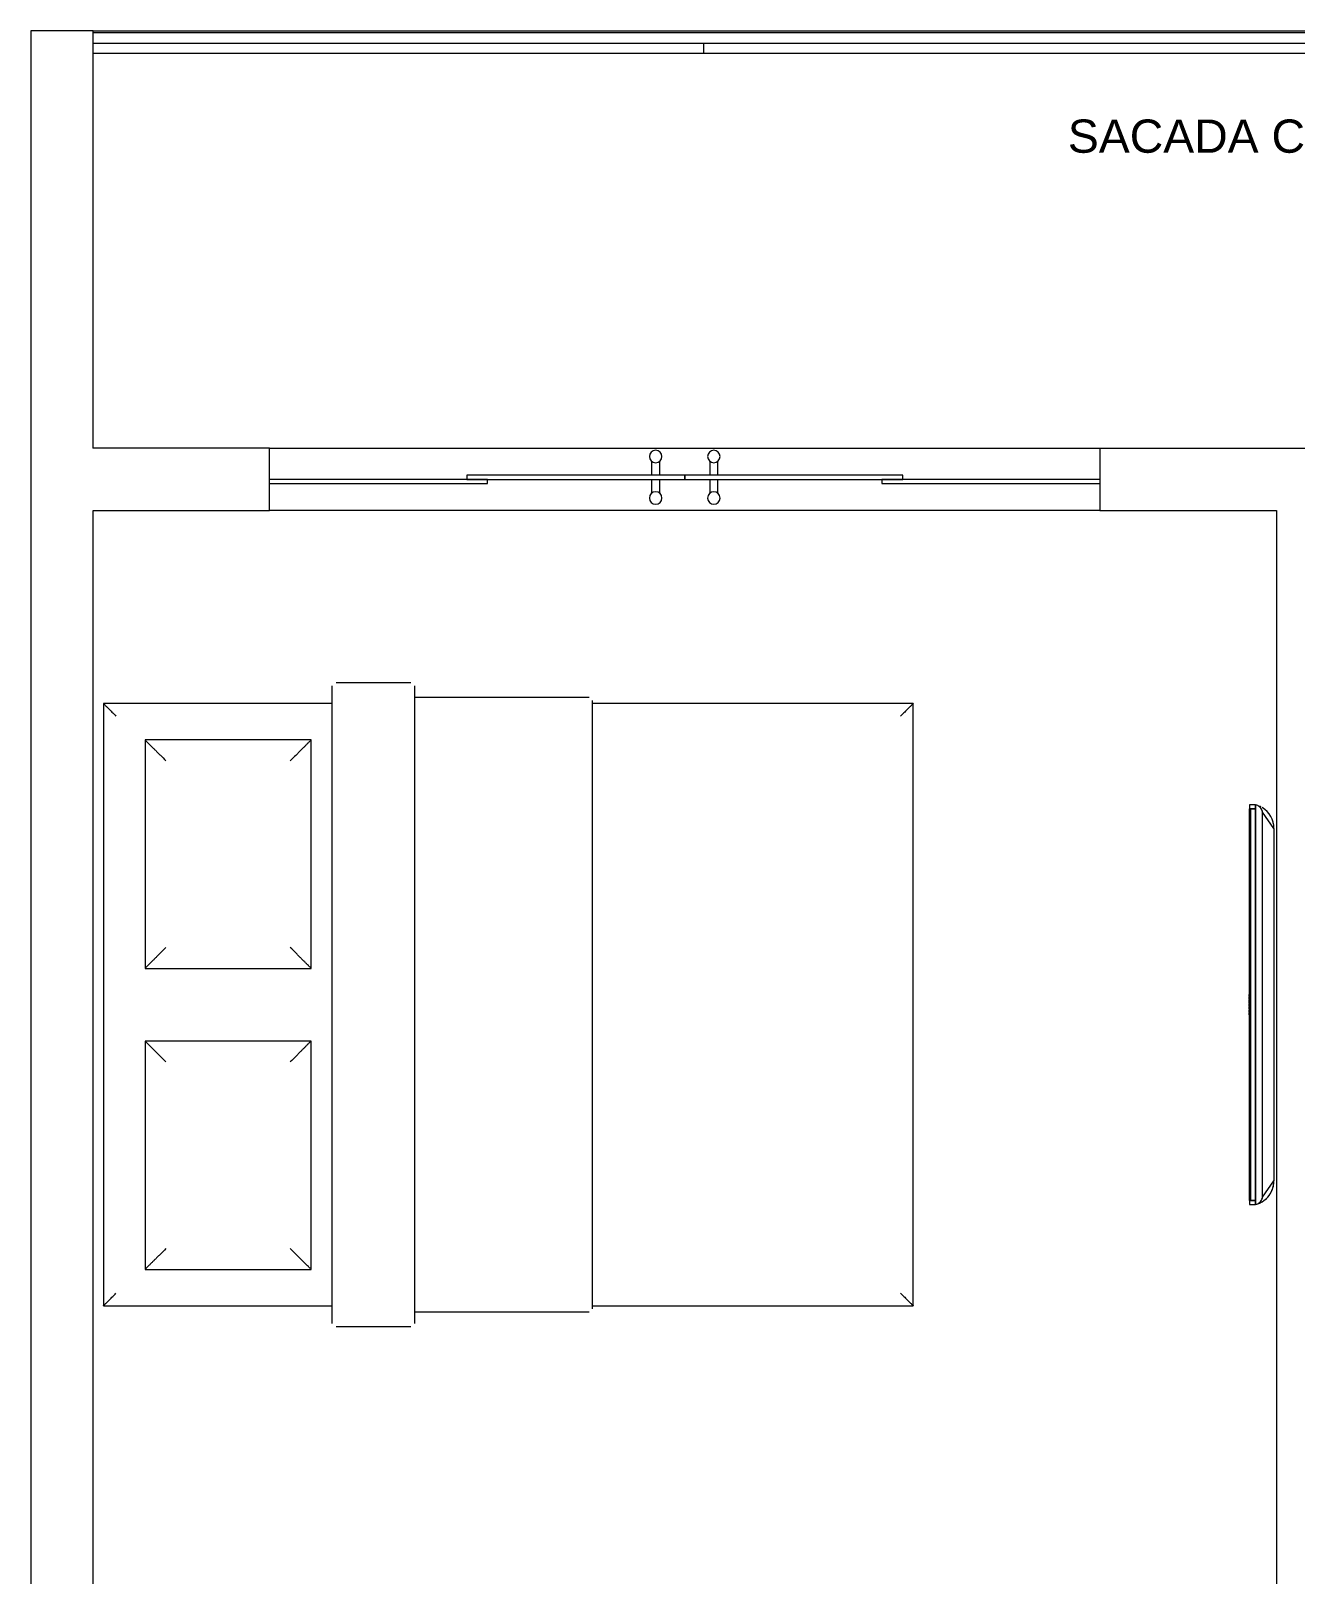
# Model space of a CAD drawing. Header units: millimetres. Extents: x 586.5 to 618.3, y 239.1 to 272.6.
# Drawn here: x 586.497 to 589.542, y 268.849 to 272.565 of the extents above; entities that cross this region are included whole.
import ezdxf

# ---------------------------------------------------------------- set-up
doc = ezdxf.new("R2010")
doc.units = ezdxf.units.MM
doc.header["$LTSCALE"] = 75
doc.linetypes.add('HIDDEN', pattern=[0.375, 0.25, -0.125])
for name, color, linetype, lineweight in [('A Arquitetura LRZ', 252, 'Continuous', 9), ('A Cumbuca LRZ', 254, 'HIDDEN', 9), ('A Esquadrias LRZ', 252, 'Continuous', 9), ('A Mobiliário LRZ', 253, 'Continuous', 9)]:
    doc.layers.add(name, color=color, linetype=linetype, lineweight=lineweight)
doc.styles.add('R80', font='arial.ttf')

msp = doc.modelspace()

# ---------------------------------------------------------------- linework, layer by layer
at = {"layer": 'A Arquitetura LRZ'}
for p, q in [((586.4965, 272.5654), (586.4965, 240.1554)), ((586.6465, 272.5654), (586.4965, 272.5654)), ((586.6465, 271.5604), (586.6465, 272.5654)), ((587.0715, 271.5604), (586.6465, 271.5604)), ((586.6465, 271.5604), (586.6465, 271.5594)), ((587.0715, 271.4104), (587.0715, 271.5604)), ((589.0715, 271.5604), (589.0715, 271.4104)), ((589.0715, 271.5604), (591.5265, 271.5604)), ((586.6465, 266.9104), (586.6465, 271.4104)), ((586.6465, 271.4104), (587.0715, 271.4104)), ((589.0715, 271.4104), (589.4965, 271.4104)), ((589.4965, 271.4104), (589.4965, 268.4104))]:
    msp.add_line(p, q, dxfattribs=at)
at = {"layer": 'A Esquadrias LRZ'}
for p, q in [((586.6455, 272.5654), (601.3485, 272.5654)), ((593.922, 272.5604), (586.6465, 272.5604)), ((586.6465, 272.5359), (588.1166, 272.5359)), ((588.1166, 272.5359), (588.1166, 272.5109)), ((588.1166, 272.5359), (589.5867, 272.5359)), ((588.1166, 272.5359), (588.1166, 272.5109)), ((588.1166, 272.5109), (586.6465, 272.5109)), ((589.5867, 272.5109), (588.1166, 272.5109)), ((587.0715, 271.5604), (589.0715, 271.5604)), ((587.9915, 271.5293), (587.9915, 271.4954)), ((588.0115, 271.4954), (588.0115, 271.5295)), ((588.1315, 271.5293), (588.1315, 271.4954)), ((588.1515, 271.4954), (588.1515, 271.5295)), ((587.5965, 271.4854), (587.0715, 271.4854)), ((587.0715, 271.4754), (587.5965, 271.4754)), ((587.9915, 271.4954), (587.5465, 271.4954)), ((587.5465, 271.4954), (587.5465, 271.4854)), ((587.5465, 271.4854), (587.9915, 271.4854)), ((587.5965, 271.4754), (587.5965, 271.4854)), ((588.0115, 271.4954), (587.9915, 271.4954)), ((587.9915, 271.4854), (587.9915, 271.4515)), ((587.9915, 271.4854), (588.0115, 271.4854)), ((588.0715, 271.4954), (588.0115, 271.4954)), ((588.0115, 271.4513), (588.0115, 271.4854)), ((588.0115, 271.4854), (588.0715, 271.4854)), ((588.0715, 271.4854), (588.0715, 271.4954)), ((588.0715, 271.4954), (588.0715, 271.4854)), ((588.1315, 271.4954), (588.0715, 271.4954)), ((588.0715, 271.4854), (588.1315, 271.4854)), ((588.1515, 271.4954), (588.1315, 271.4954)), ((588.1315, 271.4854), (588.1315, 271.4515)), ((588.1315, 271.4854), (588.1515, 271.4854)), ((588.5965, 271.4954), (588.1515, 271.4954)), ((588.1515, 271.4513), (588.1515, 271.4854)), ((588.1515, 271.4854), (588.5965, 271.4854)), ((589.0715, 271.4854), (588.5465, 271.4854)), ((588.5465, 271.4854), (588.5465, 271.4754)), ((588.5465, 271.4754), (589.0715, 271.4754)), ((588.5965, 271.4854), (588.5965, 271.4954)), ((589.0715, 271.4104), (587.0715, 271.4104))]:
    msp.add_line(p, q, dxfattribs=at)
for centre, start, end in [((588.0015, 271.5404), 0, 180), ((588.1415, 271.5404), 0, 180), ((588.0015, 271.5404), 180, 0), ((588.1415, 271.5404), 180, 0), ((588.0015, 271.4404), 0, 180), ((588.0015, 271.4404), 180, 0), ((588.1415, 271.4404), 0, 180), ((588.1415, 271.4404), 180, 0)]:
    msp.add_arc(centre, 0.015, start, end, dxfattribs=at)
at = {"layer": 'A Mobiliário LRZ'}
for p, q in [((587.4115, 270.9954), (587.2315, 270.9954)), ((587.2215, 270.9854), (587.2215, 270.9853)), ((587.2215, 270.9853), (587.2215, 270.9852)), ((587.2215, 270.9852), (587.2215, 270.9849)), ((587.2215, 270.9849), (587.2215, 270.9845)), ((587.2215, 270.9845), (587.2215, 270.984)), ((587.2215, 270.984), (587.2215, 270.9834)), ((587.2215, 270.9834), (587.2215, 270.9827)), ((587.2215, 270.9827), (587.2215, 270.9819)), ((587.2215, 270.9819), (587.2215, 270.9809)), ((587.2215, 270.9809), (587.2215, 270.9799)), ((587.2215, 270.9799), (587.2215, 270.9787)), ((587.2215, 270.9787), (587.2215, 270.9775)), ((587.2215, 270.9775), (587.2215, 270.9762)), ((587.2215, 270.9762), (587.2215, 270.9747)), ((587.2215, 270.9747), (587.2215, 270.9732)), ((587.2215, 270.9732), (587.2215, 270.9716)), ((587.2215, 270.9716), (587.2215, 270.9698)), ((587.2215, 270.9698), (587.2215, 270.968)), ((587.2215, 270.968), (587.2215, 270.9661)), ((587.2215, 270.9661), (587.2215, 270.9642)), ((587.2215, 270.9642), (587.2215, 270.9621)), ((587.2215, 270.9621), (587.2215, 270.96)), ((587.2215, 270.96), (587.2215, 270.9578)), ((587.2215, 270.9578), (587.2215, 270.9556)), ((587.2215, 270.9556), (587.2215, 270.9532)), ((587.2215, 270.9532), (587.2215, 270.9508)), ((587.4215, 270.9853), (587.4215, 270.9854)), ((587.4215, 270.9854), (587.4215, 270.9854)), ((587.4215, 270.9851), (587.4215, 270.9853)), ((587.4215, 270.9848), (587.4215, 270.9851)), ((587.4215, 270.9844), (587.4215, 270.9848)), ((587.4215, 270.9839), (587.4215, 270.9844)), ((587.4215, 270.9832), (587.4215, 270.9839)), ((587.4215, 270.9825), (587.4215, 270.9832)), ((587.4215, 270.9816), (587.4215, 270.9825)), ((587.4215, 270.9806), (587.4215, 270.9816)), ((587.4215, 270.9796), (587.4215, 270.9806)), ((587.4215, 270.9784), (587.4215, 270.9796)), ((587.4215, 270.9771), (587.4215, 270.9784)), ((587.4215, 270.9758), (587.4215, 270.9771)), ((587.4215, 270.9743), (587.4215, 270.9758)), ((587.4215, 270.9727), (587.4215, 270.9743)), ((587.4215, 270.9711), (587.4215, 270.9727)), ((587.4215, 270.9694), (587.4215, 270.9711)), ((587.4215, 270.9675), (587.4215, 270.9694)), ((587.4215, 270.9656), (587.4215, 270.9675)), ((587.4215, 270.9636), (587.4215, 270.9656)), ((587.4215, 270.9616), (587.4215, 270.9636)), ((587.4215, 270.9594), (587.4215, 270.9616)), ((587.8415, 270.9604), (587.4215, 270.9604)), ((587.4215, 270.9572), (587.4215, 270.9594)), ((587.4215, 270.9549), (587.4215, 270.9572)), ((587.4215, 270.9526), (587.4215, 270.9549)), ((587.4215, 270.9502), (587.4215, 270.9526)), ((587.849, 270.9527), (587.849, 270.9529)), ((587.849, 270.9529), (587.849, 270.9529)), ((587.849, 270.9529), (587.849, 270.9529)), ((587.849, 270.9526), (587.849, 270.9527)), ((587.849, 270.9524), (587.849, 270.9526)), ((587.849, 270.9521), (587.849, 270.9524)), ((587.849, 270.9517), (587.849, 270.9521)), ((587.2215, 270.9454), (586.6715, 270.9454)), ((586.6715, 270.9454), (586.6715, 269.4954)), ((587.2215, 270.9508), (587.2215, 270.9484)), ((587.2215, 270.9484), (587.2215, 270.9459)), ((587.2215, 270.9459), (587.2215, 270.9434)), ((587.2215, 270.9434), (587.2215, 270.9408)), ((587.2215, 270.9408), (587.2215, 270.9381)), ((587.2215, 270.9381), (587.2215, 270.9355)), ((587.2215, 270.9355), (587.2215, 270.9328)), ((587.2215, 270.9328), (587.2215, 270.9301)), ((587.2215, 270.9301), (587.2215, 270.9273)), ((587.2215, 270.9273), (587.2215, 270.9245)), ((587.2215, 270.9245), (587.2215, 270.9218)), ((587.2215, 270.9218), (587.2215, 270.919)), ((587.2215, 270.919), (587.2215, 270.9162)), ((587.2215, 270.9162), (587.2215, 270.9154)), ((587.2215, 270.9154), (587.2215, 269.5254)), ((587.4215, 270.9477), (587.4215, 270.9502)), ((587.4215, 270.9452), (587.4215, 270.9477)), ((587.4215, 270.9427), (587.4215, 270.9452)), ((587.4215, 270.9401), (587.4215, 270.9427)), ((587.4215, 270.9374), (587.4215, 270.9401)), ((587.4215, 270.9347), (587.4215, 270.9374)), ((587.4215, 270.932), (587.4215, 270.9347)), ((587.4215, 270.9293), (587.4215, 270.932)), ((587.4215, 270.9266), (587.4215, 270.9293)), ((587.4215, 270.9238), (587.4215, 270.9266)), ((587.4215, 270.921), (587.4215, 270.9238)), ((587.4215, 270.9182), (587.4215, 270.921)), ((587.4215, 270.9154), (587.4215, 270.9182)), ((587.4215, 269.5254), (587.4215, 270.9154)), ((588.6215, 270.9454), (587.8478, 270.9454)), ((587.849, 270.9513), (587.849, 270.9517)), ((587.849, 270.9509), (587.849, 270.9513)), ((587.849, 270.9504), (587.849, 270.9509)), ((587.849, 270.9498), (587.849, 270.9504)), ((587.849, 270.9492), (587.849, 270.9498)), ((587.849, 270.9485), (587.849, 270.9492)), ((587.849, 270.9477), (587.849, 270.9485)), ((587.849, 270.947), (587.849, 270.9477)), ((587.849, 270.9461), (587.849, 270.947)), ((587.849, 270.9452), (587.849, 270.9461)), ((587.849, 270.9443), (587.849, 270.9452)), ((587.849, 270.9433), (587.849, 270.9443)), ((587.849, 270.9423), (587.849, 270.9433)), ((587.849, 270.9412), (587.849, 270.9423)), ((587.849, 270.9401), (587.849, 270.9412)), ((587.849, 270.939), (587.849, 270.9401)), ((587.849, 270.9378), (587.849, 270.939)), ((587.849, 270.9366), (587.849, 270.9378)), ((587.849, 270.9353), (587.849, 270.9366)), ((587.849, 270.934), (587.849, 270.9353)), ((587.849, 270.9327), (587.849, 270.934)), ((587.849, 270.9314), (587.849, 270.9327)), ((587.849, 270.93), (587.849, 270.9314)), ((587.849, 270.9286), (587.849, 270.93)), ((587.849, 270.9272), (587.849, 270.9286)), ((587.849, 270.9258), (587.849, 270.9272)), ((587.849, 270.9243), (587.849, 270.9258)), ((587.849, 270.9229), (587.849, 270.9243)), ((587.849, 270.9214), (587.849, 270.9229)), ((587.849, 270.9199), (587.849, 270.9214)), ((587.849, 270.9184), (587.849, 270.9199)), ((587.849, 270.9169), (587.849, 270.9184)), ((587.849, 270.9154), (587.849, 270.9169)), ((587.849, 269.5254), (587.849, 270.9154)), ((588.6215, 269.4954), (588.6215, 270.9454)), ((587.1715, 270.8579), (586.7715, 270.8579)), ((586.7715, 270.8579), (586.7715, 270.3079)), ((587.1715, 270.3079), (587.1715, 270.8579)), ((589.4315, 270.7019), (589.4315, 270.6919)), ((589.4465, 270.7019), (589.4315, 270.7019)), ((589.4315, 270.6919), (589.4465, 270.6919)), ((589.4315, 269.7489), (589.4315, 270.6919)), ((589.4345, 270.6919), (589.4345, 269.7489)), ((589.4465, 270.6919), (589.4345, 270.6919)), ((589.4465, 270.7019), (589.4465, 269.7389)), ((589.4465, 270.6919), (589.4465, 270.7019)), ((589.4465, 269.7489), (589.4465, 270.6919)), ((589.4632, 269.7571), (589.4632, 270.6838)), ((589.4905, 270.6448), (589.4632, 270.6838)), ((589.4905, 270.6448), (589.4905, 269.797)), ((586.7715, 270.3079), (587.1715, 270.3079)), ((589.4311, 270.2432), (589.4311, 270.2449)), ((589.4311, 270.2449), (589.4311, 270.243)), ((589.4315, 270.2449), (589.4311, 270.2449)), ((589.4315, 270.2448), (589.4311, 270.2448)), ((589.4311, 270.2426), (589.4311, 270.2448)), ((589.4311, 270.2448), (589.4311, 270.2442)), ((589.4311, 270.2415), (589.4311, 270.2432)), ((589.4315, 270.2432), (589.4311, 270.2432)), ((589.4315, 270.2432), (589.4311, 270.2432)), ((589.4311, 270.2426), (589.4311, 270.243)), ((589.4311, 270.243), (589.4311, 270.2416)), ((589.4311, 270.241), (589.4311, 270.2426)), ((589.4311, 270.2417), (589.4311, 270.2426)), ((589.4315, 270.2426), (589.4311, 270.2426)), ((589.4311, 270.2419), (589.4311, 270.2415)), ((589.4311, 270.2418), (589.4311, 270.2401)), ((589.4311, 270.2399), (589.4311, 270.2417)), ((589.4315, 270.2416), (589.4311, 270.2416)), ((589.4311, 270.2401), (589.4311, 270.241)), ((589.4311, 270.2399), (589.4315, 270.2399)), ((589.4311, 270.2399), (589.4315, 270.2399)), ((589.4315, 270.2399), (589.4311, 270.2399)), ((589.4311, 270.2373), (589.4311, 270.2387)), ((589.4315, 270.2387), (589.4311, 270.2387)), ((589.4311, 270.2345), (589.4311, 270.2373)), ((589.4311, 270.2373), (589.4315, 270.2373)), ((589.4315, 270.2369), (589.4311, 270.2369)), ((589.4315, 270.2359), (589.4311, 270.2359)), ((589.4315, 270.2348), (589.4311, 270.2348)), ((589.4311, 270.233), (589.4311, 270.2345)), ((589.4315, 270.2345), (589.4311, 270.2345)), ((589.4315, 270.233), (589.4311, 270.233)), ((589.4311, 270.2288), (589.4311, 270.2315)), ((589.4311, 270.2315), (589.4315, 270.2315)), ((589.4311, 270.2277), (589.4311, 270.2288)), ((589.4315, 270.2288), (589.4311, 270.2288)), ((589.4315, 270.2287), (589.4311, 270.2287)), ((589.4311, 270.2267), (589.4311, 270.2277)), ((589.4315, 270.2277), (589.4311, 270.2277)), ((589.4315, 270.2268), (589.4311, 270.2268)), ((589.4311, 270.2239), (589.4311, 270.2267)), ((589.4315, 270.2267), (589.4311, 270.2267)), ((589.4315, 270.2239), (589.4311, 270.2239)), ((589.4315, 270.2221), (589.4311, 270.2221)), ((589.4311, 270.2198), (589.4311, 270.2221)), ((589.4311, 270.2221), (589.4311, 270.2215)), ((589.4311, 270.2204), (589.4311, 270.2221)), ((589.4311, 270.2221), (589.4311, 270.2203)), ((589.4315, 270.2221), (589.4311, 270.2221)), ((589.4311, 270.2187), (589.4311, 270.2204)), ((589.4315, 270.2204), (589.4311, 270.2204)), ((589.4315, 270.2204), (589.4311, 270.2204)), ((589.4311, 270.2199), (589.4311, 270.2202)), ((589.4311, 270.2202), (589.4311, 270.2189)), ((589.4311, 270.2182), (589.4311, 270.2199)), ((589.4315, 270.2199), (589.4311, 270.2199)), ((589.4311, 270.2189), (589.4311, 270.2198)), ((589.4311, 270.2191), (589.4311, 270.2187)), ((589.4311, 270.219), (589.4311, 270.2173)), ((589.4311, 270.2171), (589.4311, 270.2189)), ((589.4315, 270.2189), (589.4311, 270.2189)), ((589.4311, 270.2173), (589.4311, 270.2182)), ((589.4311, 270.2172), (589.4315, 270.2172)), ((589.4311, 270.2171), (589.4315, 270.2171)), ((589.4315, 270.2171), (589.4311, 270.2171)), ((589.4311, 270.2135), (589.4311, 270.2152)), ((589.4311, 270.2152), (589.4311, 270.2104)), ((589.4315, 270.2152), (589.4311, 270.2152)), ((589.4311, 270.2121), (589.4311, 270.2135)), ((589.4311, 270.2135), (589.4315, 270.2135)), ((589.4311, 270.2104), (589.4311, 270.2121)), ((589.4315, 270.2121), (589.4311, 270.2121)), ((589.4315, 270.2104), (589.4311, 270.2104)), ((589.4311, 270.206), (589.4311, 270.2083)), ((589.4315, 270.2083), (589.4311, 270.2083)), ((589.4311, 270.2041), (589.4311, 270.206)), ((589.4311, 270.206), (589.4315, 270.206)), ((589.4315, 270.2049), (589.4311, 270.2049)), ((589.4311, 270.2027), (589.4311, 270.2041)), ((589.4315, 270.2041), (589.4311, 270.2041)), ((589.4315, 270.2041), (589.4311, 270.2041)), ((589.4315, 270.2027), (589.4311, 270.2027)), ((589.4315, 270.2009), (589.4311, 270.2009)), ((589.4311, 270.2009), (589.4311, 270.1959)), ((589.4311, 270.1962), (589.4311, 270.2009)), ((589.4311, 270.1976), (589.4311, 270.1995)), ((589.4311, 270.1995), (589.4311, 270.1976)), ((589.4311, 270.1959), (589.4311, 270.1985)), ((589.4315, 270.1985), (589.4311, 270.1985)), ((589.4311, 270.1976), (589.4311, 270.1976)), ((589.4315, 270.1976), (589.4311, 270.1976)), ((589.4315, 270.1976), (589.4311, 270.1976)), ((589.4311, 270.1959), (589.4311, 270.1962)), ((589.4311, 270.1959), (589.4315, 270.1959)), ((589.4315, 270.1959), (589.4311, 270.1959)), ((589.4315, 270.1959), (589.4311, 270.1959)), ((587.1715, 270.1329), (586.7715, 270.1329)), ((586.7715, 270.1329), (586.7715, 269.5829)), ((587.1715, 269.5829), (587.1715, 270.1329)), ((589.4632, 269.7571), (589.4905, 269.796)), ((589.4905, 269.797), (589.4905, 269.796)), ((589.4315, 269.7489), (589.4315, 269.7389)), ((589.4465, 269.7489), (589.4315, 269.7489)), ((589.4315, 269.7389), (589.4465, 269.7389)), ((589.4345, 269.7489), (589.4465, 269.7489)), ((589.4465, 269.7389), (589.4465, 269.7489)), ((586.7715, 269.5829), (587.1715, 269.5829)), ((587.2215, 269.5254), (587.2215, 269.5226)), ((587.2215, 269.5226), (587.2215, 269.5198)), ((587.2215, 269.5198), (587.2215, 269.517)), ((587.2215, 269.517), (587.2215, 269.5143)), ((587.2215, 269.5143), (587.2215, 269.5115)), ((587.2215, 269.5115), (587.2215, 269.5088)), ((587.2215, 269.5088), (587.2215, 269.5061)), ((587.2215, 269.5061), (587.2215, 269.5034)), ((587.2215, 269.5034), (587.2215, 269.5007)), ((587.4215, 269.5246), (587.4215, 269.5254)), ((587.4215, 269.5218), (587.4215, 269.5246)), ((587.4215, 269.5191), (587.4215, 269.5218)), ((587.4215, 269.5163), (587.4215, 269.5191)), ((587.4215, 269.5135), (587.4215, 269.5163)), ((587.4215, 269.5108), (587.4215, 269.5135)), ((587.4215, 269.508), (587.4215, 269.5108)), ((587.4215, 269.5053), (587.4215, 269.508)), ((587.4215, 269.5027), (587.4215, 269.5053)), ((587.4215, 269.5), (587.4215, 269.5027)), ((587.849, 269.525), (587.849, 269.5254)), ((587.849, 269.5235), (587.849, 269.525)), ((587.849, 269.522), (587.849, 269.5235)), ((587.849, 269.5205), (587.849, 269.522)), ((587.849, 269.519), (587.849, 269.5205)), ((587.849, 269.5176), (587.849, 269.519)), ((587.849, 269.5161), (587.849, 269.5176)), ((587.849, 269.5147), (587.849, 269.5161)), ((587.849, 269.5132), (587.849, 269.5147)), ((587.849, 269.5118), (587.849, 269.5132)), ((587.849, 269.5104), (587.849, 269.5118)), ((587.849, 269.5091), (587.849, 269.5104)), ((587.849, 269.5077), (587.849, 269.5091)), ((587.849, 269.5064), (587.849, 269.5077)), ((587.849, 269.5051), (587.849, 269.5064)), ((587.849, 269.5039), (587.849, 269.5051)), ((587.849, 269.5027), (587.849, 269.5039)), ((587.849, 269.5015), (587.849, 269.5027)), ((586.6715, 269.4954), (587.2215, 269.4954)), ((587.2215, 269.5007), (587.2215, 269.4981)), ((587.2215, 269.4981), (587.2215, 269.4956)), ((587.2215, 269.4956), (587.2215, 269.4931)), ((587.2215, 269.4931), (587.2215, 269.4906)), ((587.2215, 269.4906), (587.2215, 269.4882)), ((587.2215, 269.4882), (587.2215, 269.4859)), ((587.2215, 269.4859), (587.2215, 269.4836)), ((587.2215, 269.4836), (587.2215, 269.4814)), ((587.2215, 269.4814), (587.2215, 269.4792)), ((587.2215, 269.4792), (587.2215, 269.4772)), ((587.2215, 269.4772), (587.2215, 269.4752)), ((587.2215, 269.4752), (587.2215, 269.4733)), ((587.2215, 269.4733), (587.2215, 269.4715)), ((587.2215, 269.4715), (587.2215, 269.4697)), ((587.2215, 269.4697), (587.2215, 269.4681)), ((587.2215, 269.4681), (587.2215, 269.4665)), ((587.2215, 269.4665), (587.2215, 269.465)), ((587.4215, 269.4974), (587.4215, 269.5)), ((587.4215, 269.4949), (587.4215, 269.4974)), ((587.4215, 269.4924), (587.4215, 269.4949)), ((587.4215, 269.49), (587.4215, 269.4924)), ((587.4215, 269.4876), (587.4215, 269.49)), ((587.4215, 269.4853), (587.4215, 269.4876)), ((587.4215, 269.483), (587.4215, 269.4853)), ((587.4215, 269.4808), (587.4215, 269.483)), ((587.4215, 269.4787), (587.4215, 269.4808)), ((587.4215, 269.4804), (587.8415, 269.4804)), ((587.4215, 269.4766), (587.4215, 269.4787)), ((587.4215, 269.4747), (587.4215, 269.4766)), ((587.4215, 269.4728), (587.4215, 269.4747)), ((587.4215, 269.471), (587.4215, 269.4728)), ((587.4215, 269.4693), (587.4215, 269.471)), ((587.4215, 269.4676), (587.4215, 269.4693)), ((587.4215, 269.4661), (587.4215, 269.4676)), ((587.4215, 269.4647), (587.4215, 269.4661)), ((587.8478, 269.4954), (588.6215, 269.4954)), ((587.849, 269.5004), (587.849, 269.5015)), ((587.849, 269.4993), (587.849, 269.5004)), ((587.849, 269.4982), (587.849, 269.4993)), ((587.849, 269.4972), (587.849, 269.4982)), ((587.849, 269.4962), (587.849, 269.4972)), ((587.849, 269.4953), (587.849, 269.4962)), ((587.849, 269.4945), (587.849, 269.4953)), ((587.849, 269.4936), (587.849, 269.4945)), ((587.849, 269.4929), (587.849, 269.4936)), ((587.849, 269.4921), (587.849, 269.4929)), ((587.849, 269.4915), (587.849, 269.4921)), ((587.849, 269.4909), (587.849, 269.4915)), ((587.849, 269.4903), (587.849, 269.4909)), ((587.849, 269.4898), (587.849, 269.4903)), ((587.849, 269.4894), (587.849, 269.4898)), ((587.849, 269.489), (587.849, 269.4894)), ((587.849, 269.4887), (587.849, 269.489)), ((587.849, 269.4884), (587.849, 269.4887)), ((587.849, 269.4882), (587.849, 269.4884)), ((587.849, 269.488), (587.849, 269.4882)), ((587.849, 269.4879), (587.849, 269.488)), ((587.849, 269.4879), (587.849, 269.4879)), ((587.2215, 269.465), (587.2215, 269.4637)), ((587.2215, 269.4637), (587.2215, 269.4624)), ((587.2215, 269.4624), (587.2215, 269.4612)), ((587.2215, 269.4612), (587.2215, 269.4602)), ((587.2215, 269.4602), (587.2215, 269.4592)), ((587.2215, 269.4592), (587.2215, 269.4583)), ((587.2215, 269.4583), (587.2215, 269.4576)), ((587.2215, 269.4576), (587.2215, 269.457)), ((587.2215, 269.457), (587.2215, 269.4564)), ((587.2215, 269.4564), (587.2215, 269.456)), ((587.2215, 269.456), (587.2215, 269.4557)), ((587.2215, 269.4557), (587.2215, 269.4555)), ((587.2215, 269.4555), (587.2215, 269.4554)), ((587.2215, 269.4554), (587.2215, 269.4554)), ((587.2315, 269.4454), (587.4115, 269.4454)), ((587.4215, 269.4633), (587.4215, 269.4647)), ((587.4215, 269.4621), (587.4215, 269.4633)), ((587.4215, 269.4609), (587.4215, 269.4621)), ((587.4215, 269.4599), (587.4215, 269.4609)), ((587.4215, 269.459), (587.4215, 269.4599)), ((587.4215, 269.4581), (587.4215, 269.459)), ((587.4215, 269.4574), (587.4215, 269.4581)), ((587.4215, 269.4568), (587.4215, 269.4574)), ((587.4215, 269.4563), (587.4215, 269.4568)), ((587.4215, 269.4559), (587.4215, 269.4563)), ((587.4215, 269.4556), (587.4215, 269.4559)), ((587.4215, 269.4555), (587.4215, 269.4556)), ((587.4215, 269.4554), (587.4215, 269.4555))]:
    msp.add_line(p, q, dxfattribs=at)
for centre, radius, start, end in [((587.2315, 270.9854), 0.01, 165, 180), ((587.4115, 270.9854), 0.01, 0, 15), ((589.4315, 270.6448), 0.059, 61.1544, 64.6623), ((589.4315, 270.6448), 0.059, 0, 58.5446), ((589.4315, 270.6448), 0.059, 36.2392, 39.0366), ((589.4315, 270.6448), 0.059, 11.1467, 13.9464), ((589.4315, 269.796), 0.059, 306.3859, 0), ((589.4315, 269.796), 0.059, 325.4554, 340.8703), ((589.4315, 269.796), 0.059, 343.7919, 0), ((589.4315, 269.796), 0.059, 284.7284, 306.3859), ((589.4315, 269.796), 0.059, 306.3859, 322.4986), ((587.2315, 269.4554), 0.01, 180, 195), ((587.4115, 269.4554), 0.01, 345, 0)]:
    msp.add_arc(centre, radius, start, end, dxfattribs=at)
for points, knots in [([(586.6715, 270.9454), (586.6716, 270.9454), (586.6721, 270.9449), (586.6738, 270.9432), (586.6755, 270.9415), (586.6773, 270.9396), (586.679, 270.938), (586.6808, 270.9362), (586.6832, 270.9337), (586.686, 270.931), (586.6883, 270.9287), (586.6907, 270.9263), (586.695, 270.9219), (586.6989, 270.918), (586.7015, 270.9154)], [0, 0, 0, 0, 0.166667, 0.25, 0.333333, 0.416667, 0.458333, 0.5, 0.583333, 0.666667, 0.708333, 0.75, 0.833333, 1, 1, 1, 1]), ([(588.6215, 270.9454), (588.6215, 270.9454), (588.621, 270.9449), (588.6193, 270.9432), (588.6176, 270.9415), (588.6158, 270.9396), (588.6141, 270.938), (588.6123, 270.9362), (588.6099, 270.9337), (588.6071, 270.931), (588.6048, 270.9287), (588.6024, 270.9263), (588.5981, 270.9219), (588.5942, 270.9181), (588.5915, 270.9154)], [0, 0, 0, 0, 0.166667, 0.25, 0.333333, 0.416667, 0.458333, 0.5, 0.583333, 0.666667, 0.708333, 0.75, 0.833333, 1, 1, 1, 1]), ([(586.7715, 270.8579), (586.7716, 270.8579), (586.7724, 270.857), (586.7752, 270.8542), (586.7781, 270.8513), (586.7812, 270.8483), (586.7839, 270.8455), (586.7869, 270.8425), (586.791, 270.8384), (586.7956, 270.8339), (586.7994, 270.83), (586.8034, 270.8261), (586.8106, 270.8188), (586.8171, 270.8123), (586.8215, 270.8079)], [0, 0, 0, 0, 0.166667, 0.25, 0.333333, 0.416667, 0.458333, 0.5, 0.583333, 0.666667, 0.708333, 0.75, 0.833333, 1, 1, 1, 1]), ([(587.1715, 270.8579), (587.1715, 270.8579), (587.1707, 270.8571), (587.1679, 270.8542), (587.165, 270.8513), (587.1619, 270.8483), (587.1592, 270.8455), (587.1562, 270.8425), (587.1521, 270.8384), (587.1475, 270.8339), (587.1437, 270.8301), (587.1397, 270.826), (587.1325, 270.8188), (587.1259, 270.8124), (587.1215, 270.8079)], [0, 0, 0, 0, 0.166667, 0.25, 0.333333, 0.416667, 0.458333, 0.5, 0.583333, 0.666667, 0.708333, 0.75, 0.833333, 1, 1, 1, 1]), ([(586.8215, 270.3579), (586.8172, 270.3534), (586.8106, 270.347), (586.8024, 270.3387), (586.7975, 270.3338), (586.7937, 270.3301), (586.7902, 270.3266), (586.7869, 270.3233), (586.7839, 270.3203), (586.7812, 270.3175), (586.7781, 270.3145), (586.7752, 270.3116), (586.7724, 270.3088), (586.7715, 270.3079), (586.7715, 270.3079)], [-1, -1, -1, -1, -0.833333, -0.75, -0.666667, -0.625, -0.583333, -0.5, -0.458333, -0.416667, -0.333333, -0.25, -0.166667, 0, 0, 0, 0]), ([(587.1715, 270.3079), (587.1715, 270.3079), (587.1707, 270.3088), (587.1679, 270.3116), (587.165, 270.3145), (587.1619, 270.3175), (587.1591, 270.3203), (587.1562, 270.3233), (587.1521, 270.3274), (587.1475, 270.3319), (587.1437, 270.3358), (587.1397, 270.3397), (587.1324, 270.347), (587.126, 270.3535), (587.1215, 270.3579)], [0, 0, 0, 0, 0.166667, 0.25, 0.333333, 0.416667, 0.458333, 0.5, 0.583333, 0.666667, 0.708333, 0.75, 0.833333, 1, 1, 1, 1]), ([(586.7715, 270.1329), (586.7716, 270.1329), (586.7724, 270.132), (586.7752, 270.1292), (586.7781, 270.1263), (586.7812, 270.1233), (586.7839, 270.1205), (586.7869, 270.1175), (586.791, 270.1134), (586.7956, 270.1089), (586.7994, 270.105), (586.8034, 270.1011), (586.8106, 270.0938), (586.8171, 270.0873), (586.8215, 270.0829)], [0, 0, 0, 0, 0.166667, 0.25, 0.333333, 0.416667, 0.458333, 0.5, 0.583333, 0.666667, 0.708333, 0.75, 0.833333, 1, 1, 1, 1]), ([(587.1715, 270.1329), (587.1715, 270.1329), (587.1707, 270.1321), (587.1679, 270.1292), (587.165, 270.1263), (587.1619, 270.1233), (587.1592, 270.1205), (587.1562, 270.1175), (587.1521, 270.1134), (587.1475, 270.1089), (587.1437, 270.1051), (587.1397, 270.101), (587.1325, 270.0938), (587.1259, 270.0874), (587.1215, 270.0829)], [0, 0, 0, 0, 0.166667, 0.25, 0.333333, 0.416667, 0.458333, 0.5, 0.583333, 0.666667, 0.708333, 0.75, 0.833333, 1, 1, 1, 1]), ([(586.8215, 269.6329), (586.8172, 269.6284), (586.8106, 269.622), (586.8024, 269.6137), (586.7975, 269.6088), (586.7937, 269.6051), (586.7902, 269.6016), (586.7869, 269.5983), (586.7839, 269.5953), (586.7812, 269.5925), (586.7781, 269.5895), (586.7752, 269.5866), (586.7724, 269.5838), (586.7715, 269.5829), (586.7715, 269.5829)], [-1, -1, -1, -1, -0.833333, -0.75, -0.666667, -0.625, -0.583333, -0.5, -0.458333, -0.416667, -0.333333, -0.25, -0.166667, 0, 0, 0, 0]), ([(587.1715, 269.5829), (587.1715, 269.5829), (587.1707, 269.5838), (587.1679, 269.5866), (587.165, 269.5895), (587.1619, 269.5925), (587.1591, 269.5953), (587.1562, 269.5983), (587.1521, 269.6024), (587.1475, 269.6069), (587.1437, 269.6108), (587.1397, 269.6147), (587.1324, 269.622), (587.126, 269.6285), (587.1215, 269.6329)], [0, 0, 0, 0, 0.166667, 0.25, 0.333333, 0.416667, 0.458333, 0.5, 0.583333, 0.666667, 0.708333, 0.75, 0.833333, 1, 1, 1, 1]), ([(586.6715, 269.4954), (586.6715, 269.4954), (586.6721, 269.4959), (586.6737, 269.4976), (586.6755, 269.4993), (586.6773, 269.5012), (586.679, 269.5028), (586.6808, 269.5046), (586.6832, 269.5071), (586.686, 269.5098), (586.6883, 269.5121), (586.6907, 269.5145), (586.695, 269.5189), (586.6989, 269.5227), (586.7015, 269.5254)], [0, 0, 0, 0, 0.166667, 0.25, 0.333333, 0.416667, 0.458333, 0.5, 0.583333, 0.666667, 0.708333, 0.75, 0.833333, 1, 1, 1, 1]), ([(588.5915, 269.5254), (588.5942, 269.5228), (588.5981, 269.5189), (588.6031, 269.5139), (588.606, 269.5109), (588.6082, 269.5087), (588.6104, 269.5066), (588.6123, 269.5046), (588.6141, 269.5028), (588.6158, 269.5012), (588.6176, 269.4993), (588.6193, 269.4976), (588.621, 269.4959), (588.6215, 269.4954), (588.6215, 269.4954)], [-1, -1, -1, -1, -0.833333, -0.75, -0.666667, -0.625, -0.583333, -0.5, -0.458333, -0.416667, -0.333333, -0.25, -0.166667, 0, 0, 0, 0])]:
    msp.add_open_spline(points, degree=3, knots=knots, dxfattribs=at)
for points in [[(589.4632, 270.6838), (589.463, 270.6855), (589.462, 270.6889), (589.4594, 270.6934), (589.4559, 270.6973), (589.4515, 270.7002), (589.4482, 270.7015), (589.4465, 270.7019)], [(589.4465, 269.7389), (589.4482, 269.7393), (589.4515, 269.7406), (589.4559, 269.7435), (589.4594, 269.7474), (589.462, 269.752), (589.463, 269.7553), (589.4632, 269.7571)]]:
    msp.add_open_spline(points, degree=3, dxfattribs=at)

# ---------------------------------------------------------------- texts
at = {"layer": 'A Cumbuca LRZ', "style": 'R80'}
msp.add_text('SACADA COBERTA', height=0.08, dxfattribs=at).set_placement((588.9942, 272.2719))

doc.saveas('drawing.dxf')
